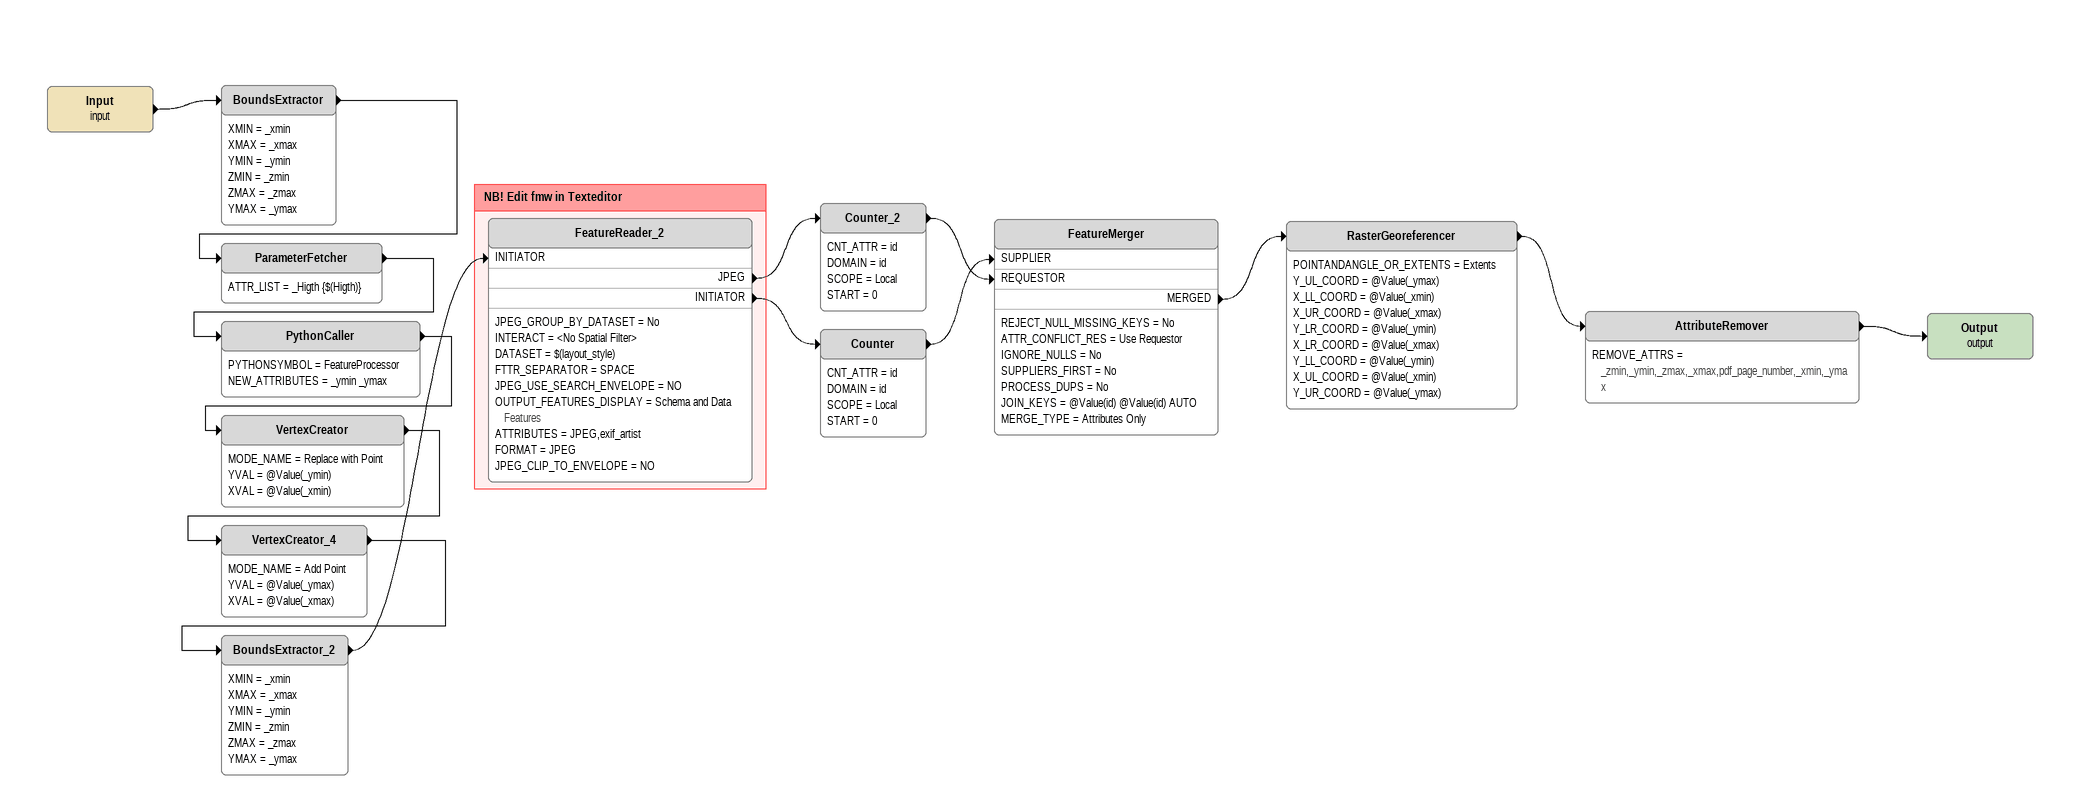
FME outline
Input (input)
    -> BoundsExtractor
BoundsExtractor
    XMIN = _xmin
    XMAX = _xmax
    YMIN = _ymin
    ZMIN = _zmin
    ZMAX = _zmax
    YMAX = _ymax
    -> ParameterFetcher
ParameterFetcher
    ATTR_LIST = _Higth {$(Higth)}
    -> PythonCaller
PythonCaller
    PYTHONSYMBOL = FeatureProcessor
    NEW_ATTRIBUTES = _ymin _ymax
    -> VertexCreator
VertexCreator
    MODE_NAME = Replace with Point
    YVAL = @Value(_ymin)
    XVAL = @Value(_xmin)
    -> VertexCreator_4
VertexCreator_4
    MODE_NAME = Add Point
    YVAL = @Value(_ymax)
    XVAL = @Value(_xmax)
    -> BoundsExtractor_2
BoundsExtractor_2
    XMIN = _xmin
    XMAX = _xmax
    YMIN = _ymin
    ZMIN = _zmin
    ZMAX = _zmax
    YMAX = _ymax
    -> FeatureReader_2 [INITIATOR]
Counter_2
    CNT_ATTR = id
    DOMAIN = id
    SCOPE = Local
    START = 0
    -> FeatureMerger [REQUESTOR]
Counter
    CNT_ATTR = id
    DOMAIN = id
    SCOPE = Local
    START = 0
    -> FeatureMerger [SUPPLIER]
FeatureMerger
    REJECT_NULL_MISSING_KEYS = No
    ATTR_CONFLICT_RES = Use Requestor
    IGNORE_NULLS = No
    SUPPLIERS_FIRST = No
    PROCESS_DUPS = No
    JOIN_KEYS = @Value(id) @Value(id) AUTO
    MERGE_TYPE = Attributes Only
    MERGED -> RasterGeoreferencer
RasterGeoreferencer
    POINTANDANGLE_OR_EXTENTS = Extents
    Y_UL_COORD = @Value(_ymax)
    X_LL_COORD = @Value(_xmin)
    X_UR_COORD = @Value(_xmax)
    Y_LR_COORD = @Value(_ymin)
    X_LR_COORD = @Value(_xmax)
    Y_LL_COORD = @Value(_ymin)
    X_UL_COORD = @Value(_xmin)
    Y_UR_COORD = @Value(_ymax)
    -> AttributeRemover
AttributeRemover
    REMOVE_ATTRS = _zmin,_ymin,_zmax,_xmax,pdf_page_number,_xmin,_ymax
    -> Output (output)
Output (output)

Bookmark: NB! Edit fmw in Texteditor
FeatureReader_2
    JPEG_GROUP_BY_DATASET = No
    INTERACT = <No Spatial Filter>
    DATASET = $(layout_style)
    FTTR_SEPARATOR = SPACE
    JPEG_USE_SEARCH_ENVELOPE = NO
    OUTPUT_FEATURES_DISPLAY = Schema and Data Features
    ATTRIBUTES = JPEG,exif_artist
    FORMAT = JPEG
    JPEG_CLIP_TO_ENVELOPE = NO
    JPEG -> Counter_2
    INITIATOR -> Counter
